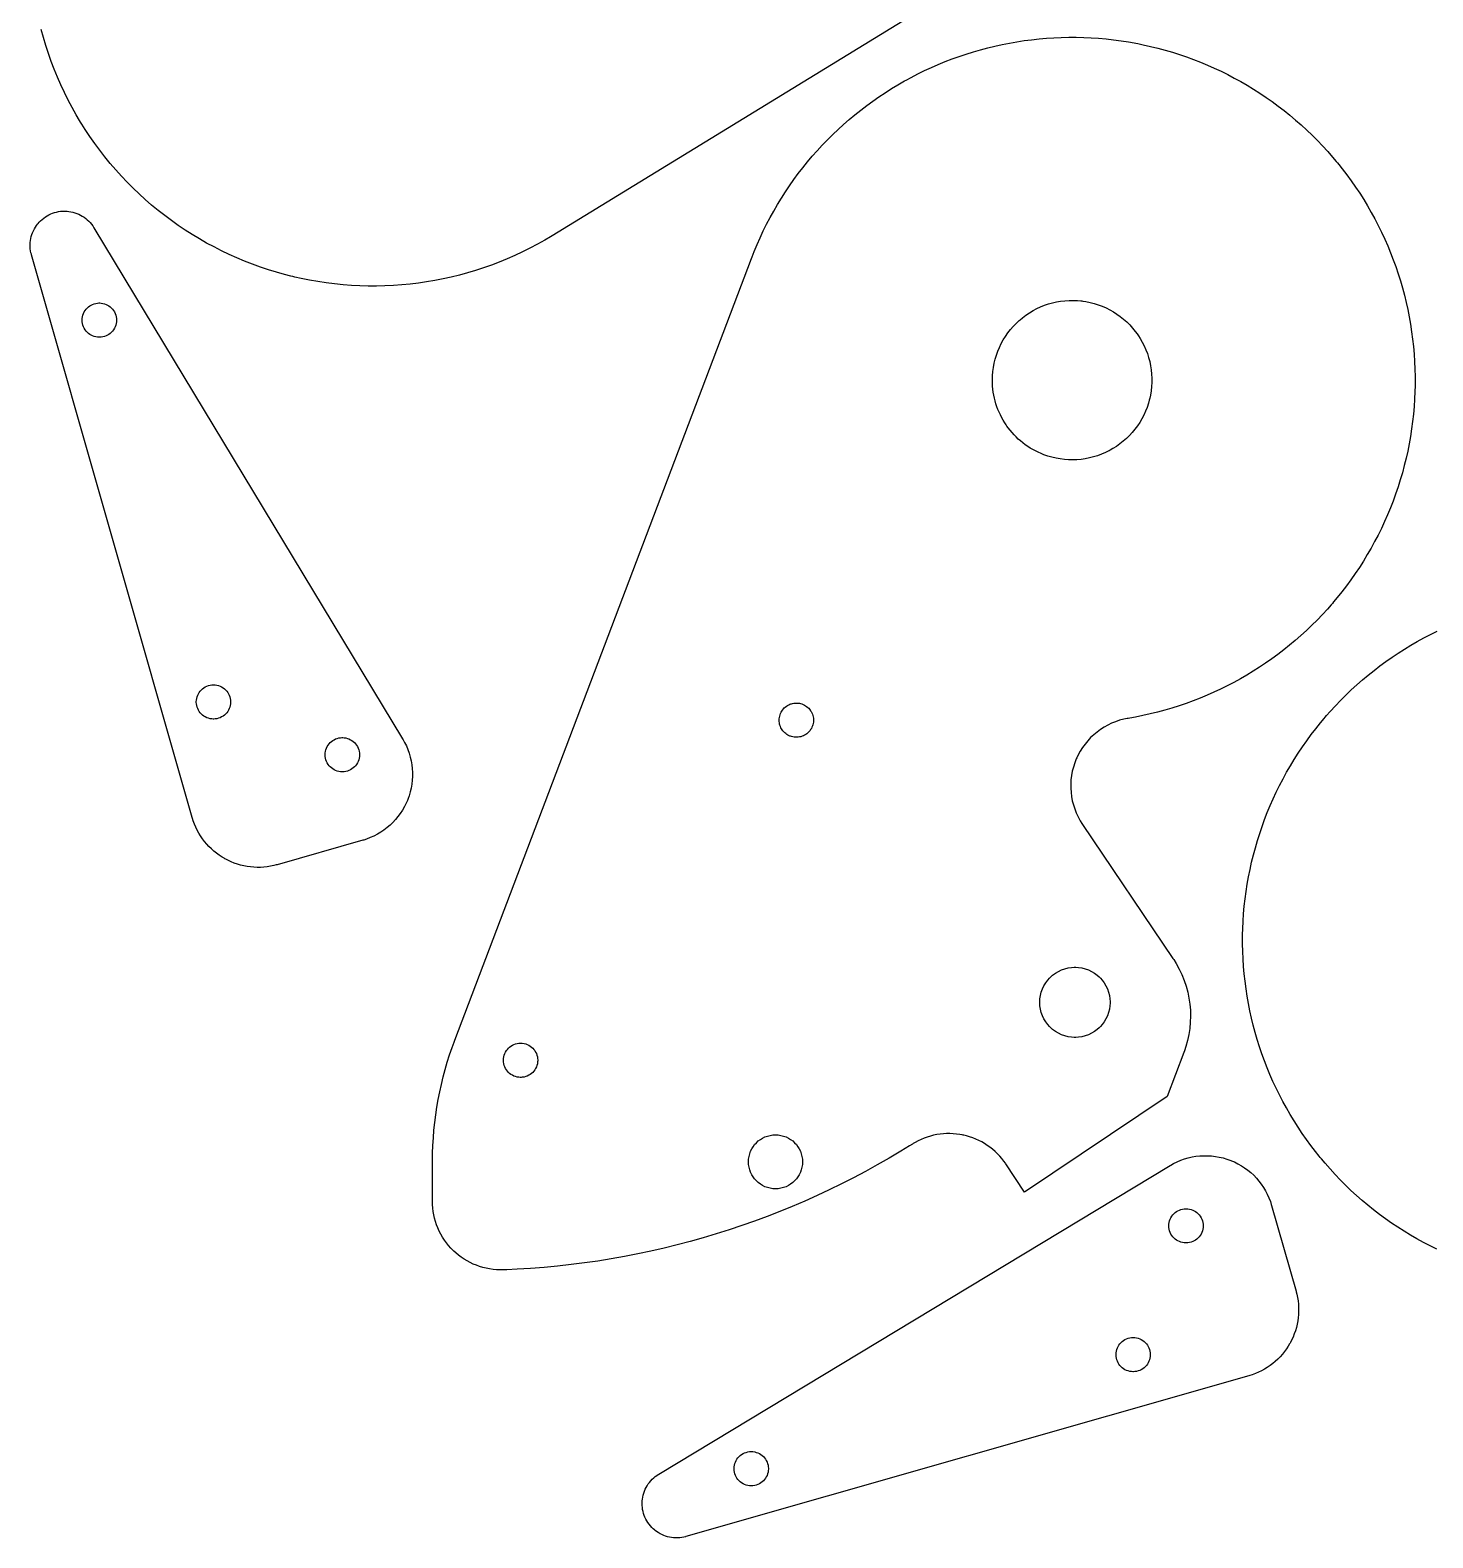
# Model space of a CAD drawing. Extents: x 0 to 862, y 0 to 577.
# Drawn here: x 0 to 259.7, y 2.2 to 281.5 of the extents above; entities that cross this region are included whole.
import ezdxf

# ---------------------------------------------------------------- set-up
doc = ezdxf.new("R2010")
doc.units = 0
doc.layers.get('0').update_dxf_attribs({"linetype": 'CONTINUOUS'})

msp = doc.modelspace()

# ---------------------------------------------------------------- linework, layer by layer
at = {"color": 0}
for points in [[(166.508, 286.172), (96.6513, 243.421), (96.315, 243.215), (95.2961, 242.614), (93.9247, 241.843), (92.5376, 241.108), (91.1357, 240.41), (89.7196, 239.746), (88.2899, 239.119), (86.8472, 238.529), (85.3925, 237.974), (83.9264, 237.456), (82.4494, 236.975), (80.9625, 236.529), (79.4661, 236.121), (77.9611, 235.75), (76.4482, 235.415), (74.9279, 235.118), (73.4011, 234.858), (71.8683, 234.636), (70.3304, 234.45), (68.7879, 234.303), (67.2418, 234.193), (65.6925, 234.121), (64.1408, 234.086), (62.5874, 234.089), (61.0329, 234.131), (59.4782, 234.21), (57.9237, 234.328), (56.3704, 234.485), (54.8189, 234.679), (53.2697, 234.912), (51.7239, 235.185), (50.1818, 235.496), (49.0275, 235.754), (48.6443, 235.846), (48.261, 235.939), (47.1158, 236.235), (45.6011, 236.658), (44.1007, 237.119), (42.615, 237.617), (41.1447, 238.15), (39.6904, 238.717), (38.2526, 239.319), (36.8319, 239.956), (35.4289, 240.626), (34.044, 241.331), (32.6781, 242.067), (31.3314, 242.836), (30.0046, 243.639), (28.6985, 244.472), (27.4132, 245.336), (26.1497, 246.232), (24.9085, 247.158), (23.69, 248.115), (22.4949, 249.101), (21.3236, 250.117), (20.1768, 251.161), (19.0553, 252.233), (17.9592, 253.335), (16.8893, 254.463), (15.8463, 255.619), (14.8306, 256.801), (13.8427, 258.01), (12.8834, 259.246), (11.9531, 260.506), (11.0524, 261.792), (10.1819, 263.101), (9.548, 264.1), (9.3422, 264.436), (9.1364, 264.772), (8.5359, 265.792), (7.7651, 267.162), (7.0302, 268.55), (6.3311, 269.951), (5.668, 271.368), (5.041, 272.797), (4.4502, 274.24), (3.8958, 275.694), (3.3777, 277.161), (2.8962, 278.638), (2.4513, 280.125), (2.0432, 281.621)], [(260.406, 55.7164), (259.171, 56.3282), (257.95, 56.9665), (256.743, 57.6311), (255.55, 58.3217), (254.374, 59.0378), (253.213, 59.7793), (252.068, 60.5461), (250.939, 61.3378), (249.828, 62.1543), (248.733, 62.995), (247.657, 63.8601), (246.6, 64.749), (245.56, 65.6617), (244.54, 66.5976), (243.539, 67.5568), (242.558, 68.5389), (241.597, 69.5437), (240.657, 70.571), (239.739, 71.6203), (239.063, 72.4213), (238.842, 72.6915), (238.621, 72.9618), (237.968, 73.7822), (237.121, 74.8899), (236.3, 76.0139), (235.504, 77.1537), (234.735, 78.3092), (233.992, 79.4797), (233.275, 80.6646), (232.586, 81.8636), (231.924, 83.0764), (231.287, 84.3021), (230.679, 85.5407), (230.099, 86.7914), (229.544, 88.0539), (229.018, 89.3275), (228.521, 90.6121), (228.051, 91.9069), (227.608, 93.2118), (227.196, 94.5261), (226.811, 95.8492), (226.454, 97.1808), (226.128, 98.5206), (225.829, 99.8678), (225.56, 101.222), (225.319, 102.583), (225.11, 103.95), (224.929, 105.323), (224.778, 106.701), (224.657, 108.084), (224.567, 109.471), (224.507, 110.862), (224.476, 112.256), (224.474, 113.304), (224.478, 113.653), (224.482, 114.003), (224.508, 115.05), (224.571, 116.444), (224.664, 117.833), (224.786, 119.218), (224.939, 120.597), (225.121, 121.971), (225.333, 123.34), (225.575, 124.702), (225.846, 126.057), (226.147, 127.404), (226.476, 128.744), (226.835, 130.076), (227.221, 131.399), (227.636, 132.713), (228.081, 134.018), (228.551, 135.312), (229.051, 136.596), (229.579, 137.868), (230.135, 139.129), (230.717, 140.379), (231.326, 141.615), (231.964, 142.84), (232.626, 144.051), (233.318, 145.247), (234.035, 146.431), (234.778, 147.599), (235.547, 148.751), (236.343, 149.889), (237.165, 151.01), (238.013, 152.115), (238.885, 153.203), (239.556, 154.008), (239.783, 154.274), (240.011, 154.538), (240.706, 155.324), (241.647, 156.351), (242.611, 157.357), (243.594, 158.339), (244.597, 159.299), (245.621, 160.233), (246.662, 161.146), (247.722, 162.035), (248.801, 162.899), (249.897, 163.739), (251.01, 164.554), (252.14, 165.344), (253.286, 166.11), (254.449, 166.85), (255.626, 167.565), (256.819, 168.254), (258.028, 168.917), (259.249, 169.553), (260.485, 170.163)]]:
    msp.add_lwpolyline(points, dxfattribs=at)
for points in [[(74.4918, 72.0758), (74.4928, 72.4335), (74.5119, 73.5064), (74.5643, 74.9347), (74.6488, 76.3604), (74.7651, 77.7831), (74.9135, 79.2019), (75.0935, 80.6165), (75.3051, 82.0265), (75.5483, 83.4311), (75.8232, 84.83), (76.1292, 86.2225), (76.4667, 87.6081), (76.8351, 88.9862), (77.2349, 90.3565), (77.6654, 91.7182), (78.1269, 93.071), (78.4924, 94.0799), (78.6192, 94.4142), (133.537, 239.194), (133.66, 239.521), (134.046, 240.496), (134.584, 241.782), (135.148, 243.056), (135.739, 244.313), (136.357, 245.556), (137.001, 246.783), (137.671, 247.996), (138.366, 249.192), (139.087, 250.371), (139.832, 251.533), (140.603, 252.678), (141.397, 253.806), (142.215, 254.915), (143.057, 256.006), (143.922, 257.078), (144.81, 258.131), (145.721, 259.165), (146.653, 260.179), (147.608, 261.172), (148.585, 262.144), (149.582, 263.097), (150.601, 264.028), (151.642, 264.936), (152.701, 265.822), (153.782, 266.688), (154.881, 267.528), (156, 268.346), (157.139, 269.14), (158.296, 269.911), (159.471, 270.657), (160.665, 271.378), (161.571, 271.904), (161.876, 272.075), (162.181, 272.244), (163.103, 272.744), (164.342, 273.385), (165.592, 273.997), (166.853, 274.582), (168.125, 275.138), (169.407, 275.665), (170.699, 276.162), (172, 276.633), (173.31, 277.074), (174.628, 277.486), (175.953, 277.868), (177.286, 278.222), (178.626, 278.547), (179.972, 278.842), (181.324, 279.108), (182.681, 279.344), (184.043, 279.551), (185.408, 279.729), (186.779, 279.878), (188.153, 279.996), (189.529, 280.083), (190.907, 280.143), (192.288, 280.171), (193.669, 280.169), (195.053, 280.138), (196.436, 280.076), (197.819, 279.983), (199.201, 279.861), (200.583, 279.708), (201.964, 279.525), (203.342, 279.311), (204.374, 279.131), (204.717, 279.067), (205.06, 279.001), (206.087, 278.792), (207.449, 278.487), (208.8, 278.153), (210.142, 277.79), (211.474, 277.4), (212.794, 276.981), (214.106, 276.532), (215.404, 276.056), (216.69, 275.553), (217.965, 275.021), (219.228, 274.463), (220.476, 273.878), (221.711, 273.267), (222.932, 272.628), (224.139, 271.964), (225.332, 271.272), (226.508, 270.557), (227.669, 269.815), (228.814, 269.049), (229.943, 268.257), (231.054, 267.44), (232.149, 266.599), (233.225, 265.735), (234.282, 264.846), (235.322, 263.933), (236.342, 262.997), (237.343, 262.037), (238.324, 261.056), (239.285, 260.05), (240.225, 259.024), (241.143, 257.974), (241.819, 257.174), (242.04, 256.903), (242.261, 256.632), (242.914, 255.813), (243.761, 254.704), (244.582, 253.581), (245.378, 252.44), (246.147, 251.285), (246.89, 250.115), (247.607, 248.929), (248.296, 247.731), (248.958, 246.518), (249.594, 245.292), (250.203, 244.054), (250.783, 242.803), (251.338, 241.54), (251.864, 240.267), (252.361, 238.982), (252.831, 237.688), (253.274, 236.382), (253.686, 235.068), (254.071, 233.744), (254.428, 232.414), (254.754, 231.074), (255.053, 229.726), (255.322, 228.372), (255.563, 227.011), (255.772, 225.644), (255.953, 224.271), (256.104, 222.893), (256.225, 221.51), (256.315, 220.124), (256.375, 218.732), (256.406, 217.337), (256.408, 216.29), (256.404, 215.94), (256.4, 215.592), (256.374, 214.544), (256.311, 213.15), (256.218, 211.761), (256.096, 210.376), (255.943, 208.997), (255.761, 207.624), (255.549, 206.254), (255.307, 204.893), (255.036, 203.538), (254.735, 202.19), (254.406, 200.85), (254.047, 199.518), (253.661, 198.194), (253.246, 196.881), (252.801, 195.576), (252.331, 194.282), (251.831, 192.999), (251.303, 191.726), (250.747, 190.465), (250.165, 189.215), (249.556, 187.979), (248.918, 186.754), (248.256, 185.543), (247.564, 184.346), (246.847, 183.164), (246.104, 181.996), (245.335, 180.843), (244.539, 179.706), (243.717, 178.583), (242.869, 177.479), (241.997, 176.392), (241.326, 175.586), (241.099, 175.321), (240.871, 175.056), (240.176, 174.271), (239.235, 173.243), (238.271, 172.237), (237.287, 171.256), (236.285, 170.296), (235.261, 169.361), (234.219, 168.449), (233.16, 167.56), (232.081, 166.696), (230.985, 165.856), (229.872, 165.04), (228.742, 164.25), (227.596, 163.485), (226.433, 162.744), (225.256, 162.029), (224.063, 161.34), (222.854, 160.678), (221.633, 160.042), (220.397, 159.432), (219.149, 158.849), (217.886, 158.292), (216.611, 157.763), (215.325, 157.261), (214.026, 156.788), (212.718, 156.342), (211.397, 155.925), (210.067, 155.536), (208.726, 155.175), (207.376, 154.843), (206.017, 154.542), (204.65, 154.268), (203.618, 154.082), (203.274, 154.025), (203.075, 153.992), (202.482, 153.868), (201.707, 153.663), (200.95, 153.411), (200.215, 153.112), (199.503, 152.771), (198.814, 152.388), (198.153, 151.961), (197.519, 151.496), (196.915, 150.993), (196.343, 150.453), (195.804, 149.876), (195.301, 149.268), (194.836, 148.625), (194.41, 147.951), (194.025, 147.249), (193.761, 146.703), (193.682, 146.518), (193.601, 146.332), (193.386, 145.767), (193.14, 145.003), (192.944, 144.231), (192.797, 143.451), (192.7, 142.667), (192.653, 141.881), (192.653, 141.093), (192.703, 140.308), (192.8, 139.529), (192.946, 138.756), (193.139, 137.992), (193.381, 137.239), (193.669, 136.5), (194.007, 135.778), (194.39, 135.074), (194.707, 134.558), (194.819, 134.39), (211.571, 109.573), (211.733, 109.333), (212.189, 108.595), (212.743, 107.589), (213.232, 106.556), (213.657, 105.501), (214.017, 104.426), (214.313, 103.334), (214.542, 102.229), (214.704, 101.112), (214.801, 99.9882), (214.832, 98.8594), (214.794, 97.7292), (214.69, 96.6001), (214.519, 95.4756), (214.279, 94.3585), (213.971, 93.2519), (213.696, 92.429), (213.593, 92.1588), (210.485, 83.965), (184.117, 66.2978), (180.638, 71.4896), (180.553, 71.6179), (180.282, 71.9946), (179.903, 72.4796), (179.503, 72.9442), (179.081, 73.3875), (178.64, 73.8092), (178.179, 74.2085), (177.701, 74.5849), (177.207, 74.9378), (176.694, 75.2665), (176.168, 75.5706), (175.626, 75.8493), (175.071, 76.1022), (174.503, 76.3285), (173.922, 76.5278), (173.331, 76.6993), (172.881, 76.8104), (172.729, 76.8425), (172.579, 76.8747), (172.122, 76.9564), (171.513, 77.0403), (170.901, 77.0944), (170.29, 77.1189), (169.681, 77.114), (169.072, 77.0799), (168.467, 77.0167), (167.865, 76.9246), (167.269, 76.8039), (166.679, 76.6547), (166.097, 76.4772), (165.522, 76.2715), (164.957, 76.0381), (164.401, 75.7768), (163.858, 75.4879), (163.458, 75.254), (163.328, 75.1718), (162.794, 74.8368), (161.186, 73.8496), (159.025, 72.5643), (156.844, 71.316), (154.646, 70.1049), (152.431, 68.931), (150.196, 67.7946), (147.946, 66.6958), (145.679, 65.6347), (143.397, 64.6117), (141.099, 63.6265), (138.786, 62.6797), (136.458, 61.7711), (134.117, 60.9011), (131.762, 60.0697), (129.394, 59.2772), (127.014, 58.5236), (124.621, 57.809), (122.218, 57.1337), (119.802, 56.4978), (117.377, 55.9015), (114.941, 55.3449), (112.496, 54.8279), (110.042, 54.3511), (107.578, 53.9144), (105.107, 53.5181), (102.628, 53.1621), (100.142, 52.8467), (97.6497, 52.5721), (95.1508, 52.3383), (92.6461, 52.1456), (90.1363, 51.994), (88.2504, 51.9061), (87.6215, 51.8837), (87.4603, 51.8781), (86.976, 51.8772), (86.3336, 51.9033), (85.6961, 51.9615), (85.0642, 52.0515), (84.439, 52.1729), (83.8219, 52.3251), (83.2139, 52.5078), (82.6161, 52.7204), (82.0297, 52.9626), (81.4557, 53.234), (80.8954, 53.5342), (80.3499, 53.8625), (79.8201, 54.2188), (79.3075, 54.6024), (78.8131, 55.0129), (78.4537, 55.3378), (78.3378, 55.45), (78.2218, 55.5622), (77.8854, 55.9107), (77.4589, 56.3915), (77.0588, 56.8914), (76.6854, 57.4092), (76.3394, 57.9438), (76.0211, 58.4939), (75.7311, 59.0586), (75.4699, 59.6368), (75.2379, 60.2274), (75.0354, 60.8292), (74.8631, 61.441), (74.7215, 62.0617), (74.6108, 62.6903), (74.5318, 63.3257), (74.4849, 63.9668), (74.4697, 64.4508), (74.4703, 64.6122), (74.4918, 72.0758)], [(68.9618, 150.221), (69.0572, 150.064), (69.3251, 149.578), (69.6487, 148.918), (69.9325, 148.244), (70.1758, 147.558), (70.379, 146.862), (70.5417, 146.157), (70.6638, 145.443), (70.745, 144.726), (70.7853, 144.004), (70.7846, 143.282), (70.7425, 142.558), (70.6592, 141.837), (70.5343, 141.121), (70.3678, 140.408), (70.1594, 139.704), (69.9767, 139.181), (69.909, 139.008), (69.8415, 138.837), (69.6187, 138.329), (69.2914, 137.672), (68.9286, 137.037), (68.5315, 136.427), (68.1014, 135.842), (67.6399, 135.285), (67.1479, 134.755), (66.6269, 134.254), (66.0786, 133.784), (65.5038, 133.345), (64.9042, 132.939), (64.2808, 132.568), (63.6353, 132.231), (62.9688, 131.931), (62.2825, 131.669), (61.7557, 131.496), (61.5782, 131.445), (45.72, 126.915), (45.5685, 126.872), (45.1101, 126.758), (44.4958, 126.63), (43.8785, 126.534), (43.2587, 126.468), (42.6382, 126.433), (42.0176, 126.429), (41.3982, 126.454), (40.7813, 126.51), (40.1676, 126.596), (39.5586, 126.711), (38.9554, 126.857), (38.3589, 127.032), (37.7703, 127.236), (37.1907, 127.47), (36.6214, 127.733), (36.201, 127.949), (36.0633, 128.026), (35.9257, 128.102), (35.5204, 128.345), (34.9962, 128.69), (34.4915, 129.058), (34.0071, 129.45), (33.5435, 129.864), (33.1013, 130.299), (32.6815, 130.755), (32.2846, 131.231), (31.9114, 131.726), (31.5625, 132.238), (31.2387, 132.767), (30.9407, 133.313), (30.6692, 133.874), (30.4247, 134.449), (30.2082, 135.038), (30.0635, 135.487), (30.0203, 135.639), (0.2442, 239.882), (0.2177, 239.975), (0.1494, 240.257), (0.0779, 240.635), (0.0296, 241.014), (0.0042, 241.393), (0.0016, 241.772), (0.0215, 242.149), (0.0637, 242.524), (0.128, 242.896), (0.2144, 243.263), (0.3223, 243.624), (0.4518, 243.979), (0.6026, 244.326), (0.7746, 244.667), (0.9674, 244.996), (1.1809, 245.315), (1.3541, 245.547), (1.4149, 245.622), (1.4757, 245.697), (1.6671, 245.915), (1.9349, 246.19), (2.2172, 246.447), (2.5132, 246.686), (2.8218, 246.906), (3.1423, 247.107), (3.4735, 247.287), (3.8146, 247.449), (4.1646, 247.589), (4.5226, 247.708), (4.8876, 247.806), (5.2588, 247.882), (5.6352, 247.936), (6.0158, 247.968), (6.3996, 247.976), (6.6895, 247.968), (6.7859, 247.961), (6.8822, 247.956), (7.1705, 247.924), (7.5496, 247.862), (7.9223, 247.779), (8.2876, 247.674), (8.6449, 247.547), (8.9931, 247.4), (9.3314, 247.233), (9.6589, 247.046), (9.9748, 246.84), (10.2781, 246.615), (10.568, 246.374), (10.8436, 246.114), (11.1041, 245.836), (11.3486, 245.543), (11.5761, 245.233), (11.7359, 244.992), (11.7859, 244.908), (68.9618, 150.221)], [(15.9814, 227.782), (15.9814, 227.7), (15.965, 227.457), (15.9169, 227.142), (15.8386, 226.837), (15.7319, 226.546), (15.5982, 226.268), (15.4392, 226.007), (15.2564, 225.763), (15.0515, 225.536), (14.826, 225.332), (14.5817, 225.149), (14.3199, 224.99), (14.0422, 224.857), (13.7506, 224.75), (13.4463, 224.671), (13.1311, 224.624), (12.8876, 224.607), (12.8065, 224.607), (12.7253, 224.607), (12.4818, 224.624), (12.1666, 224.671), (11.8623, 224.75), (11.5706, 224.857), (11.293, 224.99), (11.0313, 225.149), (10.7868, 225.332), (10.5614, 225.536), (10.3564, 225.763), (10.1737, 226.007), (10.0147, 226.268), (9.8809, 226.546), (9.7742, 226.837), (9.6959, 227.142), (9.6479, 227.457), (9.6315, 227.7), (9.6315, 227.782), (9.6315, 227.862), (9.6479, 228.107), (9.6959, 228.422), (9.7742, 228.726), (9.8809, 229.018), (10.0147, 229.296), (10.1737, 229.557), (10.3564, 229.801), (10.5614, 230.026), (10.7868, 230.232), (11.0313, 230.414), (11.293, 230.574), (11.5706, 230.707), (11.8623, 230.814), (12.1666, 230.892), (12.4818, 230.94), (12.7253, 230.957), (12.8065, 230.957), (12.8876, 230.957), (13.1311, 230.94), (13.4463, 230.892), (13.7506, 230.814), (14.0422, 230.707), (14.3199, 230.574), (14.5817, 230.414), (14.826, 230.232), (15.0515, 230.026), (15.2564, 229.801), (15.4392, 229.557), (15.5982, 229.296), (15.7319, 229.018), (15.8386, 228.726), (15.9169, 228.422), (15.965, 228.107), (15.9814, 227.862), (15.9814, 227.782)], [(187.671, 202.864), (187.539, 202.914), (187.15, 203.072), (186.639, 203.3), (186.138, 203.547), (185.647, 203.813), (185.167, 204.094), (184.699, 204.396), (184.243, 204.712), (183.8, 205.047), (183.368, 205.399), (182.951, 205.765), (182.547, 206.147), (182.158, 206.546), (181.783, 206.958), (181.424, 207.386), (181.081, 207.828), (180.833, 208.168), (180.753, 208.283), (180.674, 208.399), (180.443, 208.751), (180.151, 209.229), (179.879, 209.717), (179.626, 210.214), (179.392, 210.719), (179.178, 211.232), (178.983, 211.753), (178.807, 212.279), (178.653, 212.814), (178.517, 213.353), (178.403, 213.897), (178.308, 214.446), (178.235, 214.997), (178.181, 215.554), (178.15, 216.112), (178.139, 216.533), (178.139, 216.674), (178.139, 216.871), (178.16, 217.464), (178.222, 218.247), (178.326, 219.024), (178.471, 219.79), (178.656, 220.547), (178.879, 221.29), (179.14, 222.021), (179.44, 222.736), (179.776, 223.433), (180.15, 224.114), (180.558, 224.775), (181.001, 225.414), (181.481, 226.031), (181.992, 226.624), (182.538, 227.19), (182.967, 227.599), (183.114, 227.729), (183.263, 227.86), (183.719, 228.237), (184.349, 228.71), (184.999, 229.147), (185.668, 229.547), (186.356, 229.911), (187.061, 230.237), (187.781, 230.525), (188.515, 230.775), (189.261, 230.986), (190.017, 231.158), (190.782, 231.29), (191.556, 231.382), (192.335, 231.433), (193.117, 231.443), (193.903, 231.411), (194.493, 231.36), (194.689, 231.336), (194.886, 231.313), (195.471, 231.219), (196.242, 231.063), (197, 230.867), (197.743, 230.631), (198.472, 230.357), (199.183, 230.044), (199.876, 229.697), (200.55, 229.314), (201.203, 228.896), (201.833, 228.443), (202.439, 227.957), (203.021, 227.44), (203.575, 226.89), (204.101, 226.311), (204.599, 225.701), (204.953, 225.226), (205.065, 225.064), (205.176, 224.901), (205.496, 224.401), (205.889, 223.721), (206.244, 223.024), (206.561, 222.31), (206.839, 221.583), (207.078, 220.844), (207.278, 220.094), (207.438, 219.336), (207.557, 218.569), (207.636, 217.799), (207.675, 217.022), (207.672, 216.244), (207.629, 215.465), (207.544, 214.686), (207.418, 213.911), (207.297, 213.331), (207.25, 213.139), (207.203, 212.947), (207.04, 212.376), (206.792, 211.631), (206.504, 210.901), (206.181, 210.192), (205.821, 209.501), (205.426, 208.833), (204.997, 208.186), (204.535, 207.564), (204.042, 206.967), (203.517, 206.396), (202.961, 205.853), (202.378, 205.337), (201.765, 204.854), (201.126, 204.401), (200.462, 203.981), (199.947, 203.688), (199.772, 203.594), (199.597, 203.503), (199.063, 203.247), (198.339, 202.939), (197.604, 202.669), (196.858, 202.442), (196.103, 202.253), (195.34, 202.106), (194.572, 201.997), (193.8, 201.931), (193.025, 201.904), (192.25, 201.918), (191.475, 201.974), (190.703, 202.069), (189.935, 202.206), (189.172, 202.385), (188.417, 202.603), (187.856, 202.793), (187.671, 202.864)], [(37.1153, 157.069), (37.1153, 156.989), (37.0989, 156.746), (37.0508, 156.431), (36.9725, 156.126), (36.8658, 155.835), (36.7321, 155.557), (36.5731, 155.294), (36.3903, 155.05), (36.1854, 154.825), (35.9599, 154.619), (35.7156, 154.438), (35.4537, 154.278), (35.1761, 154.144), (34.8844, 154.038), (34.5801, 153.96), (34.2649, 153.911), (34.0214, 153.894), (33.9403, 153.894), (33.8592, 153.894), (33.6157, 153.911), (33.3004, 153.96), (32.9961, 154.038), (32.7044, 154.144), (32.4268, 154.278), (32.1651, 154.438), (31.9207, 154.619), (31.6951, 154.825), (31.4903, 155.05), (31.3075, 155.294), (31.1485, 155.557), (31.0147, 155.835), (30.9081, 156.126), (30.8297, 156.431), (30.7817, 156.746), (30.7653, 156.989), (30.7653, 157.069), (30.7653, 157.151), (30.7817, 157.394), (30.8297, 157.71), (30.9081, 158.014), (31.0147, 158.306), (31.1485, 158.583), (31.3075, 158.844), (31.4903, 159.089), (31.6951, 159.315), (31.9207, 159.519), (32.1651, 159.703), (32.4268, 159.861), (32.7044, 159.996), (32.9961, 160.103), (33.3004, 160.181), (33.6157, 160.229), (33.8592, 160.244), (33.9403, 160.244), (34.0214, 160.244), (34.2649, 160.229), (34.5801, 160.181), (34.8844, 160.103), (35.1761, 159.996), (35.4537, 159.861), (35.7156, 159.703), (35.9599, 159.519), (36.1854, 159.315), (36.3903, 159.089), (36.5731, 158.844), (36.7321, 158.583), (36.8658, 158.306), (36.9725, 158.014), (37.0508, 157.71), (37.0989, 157.394), (37.1153, 157.151), (37.1153, 157.069)], [(140.726, 150.721), (140.668, 150.742), (140.5, 150.817), (140.283, 150.928), (140.079, 151.056), (139.885, 151.196), (139.704, 151.35), (139.536, 151.518), (139.381, 151.696), (139.239, 151.886), (139.112, 152.085), (139, 152.293), (138.904, 152.51), (138.824, 152.735), (138.76, 152.965), (138.714, 153.201), (138.686, 153.443), (138.677, 153.628), (138.677, 153.689), (138.677, 153.754), (138.687, 153.947), (138.718, 154.201), (138.769, 154.449), (138.839, 154.69), (138.926, 154.925), (139.033, 155.15), (139.156, 155.365), (139.294, 155.571), (139.449, 155.764), (139.618, 155.946), (139.803, 156.114), (139.999, 156.268), (140.208, 156.406), (140.431, 156.528), (140.664, 156.633), (140.846, 156.701), (140.907, 156.721), (140.969, 156.739), (141.157, 156.788), (141.408, 156.833), (141.661, 156.858), (141.913, 156.864), (142.161, 156.849), (142.408, 156.815), (142.65, 156.763), (142.888, 156.69), (143.118, 156.6), (143.342, 156.493), (143.557, 156.367), (143.763, 156.225), (143.957, 156.065), (144.14, 155.89), (144.31, 155.699), (144.428, 155.546), (144.465, 155.493), (144.501, 155.439), (144.603, 155.274), (144.722, 155.047), (144.821, 154.814), (144.9, 154.576), (144.961, 154.333), (145.001, 154.087), (145.024, 153.84), (145.025, 153.593), (145.008, 153.346), (144.972, 153.1), (144.917, 152.857), (144.842, 152.619), (144.747, 152.386), (144.635, 152.16), (144.503, 151.94), (144.39, 151.782), (144.351, 151.731), (144.311, 151.681), (144.183, 151.533), (144.003, 151.353), (143.81, 151.189), (143.606, 151.042), (143.392, 150.913), (143.169, 150.8), (142.94, 150.707), (142.704, 150.631), (142.462, 150.574), (142.218, 150.535), (141.969, 150.515), (141.719, 150.517), (141.469, 150.538), (141.219, 150.578), (140.971, 150.639), (140.786, 150.697), (140.726, 150.721)], [(60.9631, 147.281), (60.9631, 147.2), (60.9467, 146.957), (60.8986, 146.642), (60.8203, 146.337), (60.7136, 146.046), (60.5799, 145.768), (60.4208, 145.506), (60.2381, 145.261), (60.0332, 145.036), (59.8076, 144.832), (59.5632, 144.649), (59.3015, 144.489), (59.0239, 144.356), (58.7322, 144.249), (58.4279, 144.171), (58.1126, 144.122), (57.8692, 144.106), (57.7881, 144.106), (57.7069, 144.106), (57.4635, 144.122), (57.1482, 144.171), (56.8439, 144.249), (56.5522, 144.356), (56.2746, 144.489), (56.0129, 144.649), (55.7685, 144.832), (55.5429, 145.036), (55.3381, 145.261), (55.1553, 145.506), (54.9963, 145.768), (54.8625, 146.046), (54.7558, 146.337), (54.6775, 146.642), (54.6294, 146.957), (54.6131, 147.2), (54.6131, 147.281), (54.6131, 147.362), (54.6294, 147.606), (54.6775, 147.921), (54.7558, 148.225), (54.8625, 148.517), (54.9963, 148.794), (55.1553, 149.057), (55.3381, 149.301), (55.5429, 149.526), (55.7685, 149.731), (56.0129, 149.914), (56.2746, 150.074), (56.5522, 150.207), (56.8439, 150.314), (57.1482, 150.392), (57.4635, 150.44), (57.7069, 150.456), (57.7881, 150.456), (57.8692, 150.456), (58.1126, 150.44), (58.4279, 150.392), (58.7322, 150.314), (59.0239, 150.207), (59.3015, 150.074), (59.5632, 149.914), (59.8076, 149.731), (60.0332, 149.526), (60.2381, 149.301), (60.4208, 149.057), (60.5799, 148.794), (60.7136, 148.517), (60.8203, 148.225), (60.8986, 147.921), (60.9467, 147.606), (60.9631, 147.362), (60.9631, 147.281)], [(186.925, 101.424), (186.925, 101.584), (186.957, 102.066), (187.051, 102.698), (187.206, 103.314), (187.419, 103.911), (187.69, 104.484), (188.017, 105.03), (188.397, 105.543), (188.715, 105.906), (188.829, 106.02), (188.943, 106.133), (189.306, 106.452), (189.819, 106.832), (190.364, 107.158), (190.938, 107.429), (191.535, 107.643), (192.151, 107.798), (192.783, 107.892), (193.265, 107.924), (193.425, 107.924), (193.586, 107.924), (194.068, 107.892), (194.699, 107.798), (195.315, 107.643), (195.913, 107.429), (196.486, 107.158), (197.032, 106.832), (197.544, 106.452), (197.908, 106.133), (198.021, 106.02), (198.135, 105.906), (198.453, 105.543), (198.833, 105.03), (199.16, 104.484), (199.431, 103.911), (199.644, 103.314), (199.799, 102.698), (199.893, 102.066), (199.925, 101.584), (199.925, 101.424), (199.925, 101.263), (199.893, 100.781), (199.799, 100.15), (199.644, 99.5332), (199.431, 98.9363), (199.16, 98.3629), (198.833, 97.8175), (198.453, 97.3042), (198.135, 96.941), (198.021, 96.8274), (197.908, 96.7139), (197.544, 96.3957), (197.032, 96.0157), (196.486, 95.6893), (195.913, 95.4185), (195.315, 95.2046), (194.699, 95.0497), (194.068, 94.9554), (193.586, 94.9236), (193.425, 94.9236), (193.265, 94.9236), (192.783, 94.9554), (192.151, 95.0497), (191.535, 95.2046), (190.938, 95.4185), (190.364, 95.6893), (189.819, 96.0157), (189.306, 96.3957), (188.943, 96.7139), (188.829, 96.8274), (188.715, 96.941), (188.397, 97.3042), (188.017, 97.8175), (187.69, 98.3629), (187.419, 98.9363), (187.206, 99.5332), (187.051, 100.15), (186.957, 100.781), (186.925, 101.263), (186.925, 101.424)], [(87.6199, 90.7042), (87.6199, 90.7853), (87.6363, 91.0287), (87.6843, 91.344), (87.7626, 91.6483), (87.8693, 91.94), (88.0031, 92.2175), (88.1621, 92.4793), (88.3449, 92.7237), (88.5499, 92.9492), (88.7753, 93.1542), (89.0197, 93.3369), (89.2815, 93.496), (89.559, 93.6297), (89.8507, 93.7364), (90.155, 93.8147), (90.4703, 93.8628), (90.7138, 93.8792), (90.7949, 93.8792), (90.876, 93.8792), (91.1194, 93.8628), (91.4347, 93.8147), (91.739, 93.7364), (92.0307, 93.6297), (92.3083, 93.496), (92.57, 93.3369), (92.8144, 93.1542), (93.04, 92.9492), (93.2449, 92.7237), (93.4276, 92.4793), (93.5867, 92.2175), (93.7204, 91.94), (93.8271, 91.6483), (93.9054, 91.344), (93.9535, 91.0287), (93.9699, 90.7853), (93.9699, 90.7042), (93.9699, 90.6231), (93.9535, 90.3794), (93.9054, 90.0643), (93.8271, 89.76), (93.7204, 89.4682), (93.5867, 89.1907), (93.4276, 88.9289), (93.2449, 88.6846), (93.04, 88.459), (92.8144, 88.2542), (92.57, 88.0714), (92.3083, 87.9124), (92.0307, 87.7786), (91.739, 87.6719), (91.4347, 87.5936), (91.1194, 87.5456), (90.876, 87.529), (90.7949, 87.529), (90.7138, 87.529), (90.4703, 87.5456), (90.155, 87.5936), (89.8507, 87.6719), (89.559, 87.7786), (89.2815, 87.9124), (89.0197, 88.0714), (88.7753, 88.2542), (88.5499, 88.459), (88.3449, 88.6846), (88.1621, 88.9289), (88.0031, 89.1907), (87.8693, 89.4682), (87.7626, 89.76), (87.6843, 90.0643), (87.6363, 90.3794), (87.6199, 90.6231), (87.6199, 90.7042)], [(132.988, 71.8933), (132.988, 72.0214), (133.014, 72.405), (133.089, 72.9018), (133.213, 73.3814), (133.381, 73.8411), (133.592, 74.2785), (133.842, 74.6911), (134.13, 75.0764), (134.453, 75.4317), (134.809, 75.7546), (135.194, 76.0426), (135.606, 76.2933), (136.044, 76.504), (136.503, 76.6724), (136.983, 76.7957), (137.48, 76.8714), (137.864, 76.8972), (137.992, 76.8972), (138.119, 76.8972), (138.503, 76.8714), (139, 76.7957), (139.479, 76.6724), (139.939, 76.504), (140.376, 76.2933), (140.789, 76.0426), (141.175, 75.7546), (141.529, 75.4317), (141.853, 75.0764), (142.14, 74.6911), (142.392, 74.2785), (142.603, 73.8411), (142.771, 73.3814), (142.893, 72.9018), (142.969, 72.405), (142.996, 72.0214), (142.996, 71.8933), (142.996, 71.7656), (142.969, 71.3818), (142.893, 70.885), (142.771, 70.4054), (142.603, 69.9457), (142.392, 69.5083), (142.14, 69.0957), (141.853, 68.7106), (141.529, 68.3551), (141.175, 68.0322), (140.789, 67.7442), (140.376, 67.4936), (139.939, 67.2828), (139.479, 67.1146), (139, 66.9913), (138.503, 66.9154), (138.119, 66.8896), (137.992, 66.8896), (137.864, 66.8896), (137.48, 66.9154), (136.983, 66.9913), (136.503, 67.1146), (136.044, 67.2828), (135.606, 67.4936), (135.194, 67.7442), (134.809, 68.0322), (134.453, 68.3551), (134.13, 68.7106), (133.842, 69.0957), (133.592, 69.5083), (133.381, 69.9457), (133.213, 70.4054), (133.089, 70.885), (133.014, 71.3818), (132.988, 71.7656), (132.988, 71.8933)], [(211.058, 71.2044), (211.215, 71.3), (211.701, 71.5679), (212.361, 71.8917), (213.035, 72.1753), (213.721, 72.4186), (214.417, 72.6218), (215.122, 72.7844), (215.836, 72.9065), (216.553, 72.9878), (217.275, 73.0281), (217.997, 73.0274), (218.721, 72.9854), (219.442, 72.9021), (220.158, 72.7771), (220.871, 72.6106), (221.575, 72.4022), (222.099, 72.2194), (222.271, 72.1518), (222.442, 72.0843), (222.95, 71.8615), (223.607, 71.5342), (224.242, 71.1714), (224.853, 70.7743), (225.438, 70.3443), (225.994, 69.8826), (226.525, 69.3907), (227.025, 68.8699), (227.496, 68.3214), (227.935, 67.7465), (228.34, 67.1469), (228.711, 66.5236), (229.049, 65.8781), (229.349, 65.2115), (229.611, 64.5253), (229.783, 63.9985), (229.835, 63.821), (234.364, 47.9626), (234.407, 47.8112), (234.522, 47.3529), (234.649, 46.7386), (234.744, 46.1213), (234.811, 45.5015), (234.846, 44.881), (234.85, 44.2604), (234.825, 43.641), (234.769, 43.024), (234.683, 42.4104), (234.568, 41.8014), (234.422, 41.1982), (234.247, 40.6017), (234.043, 40.0131), (233.808, 39.4335), (233.546, 38.8642), (233.331, 38.4437), (233.254, 38.3061), (233.178, 38.1685), (232.935, 37.7632), (232.59, 37.239), (232.221, 36.7344), (231.829, 36.2499), (231.415, 35.7863), (230.979, 35.344), (230.524, 34.9243), (230.049, 34.5274), (229.554, 34.1542), (229.042, 33.8053), (228.511, 33.4815), (227.967, 33.1835), (227.406, 32.9119), (226.831, 32.6675), (226.242, 32.451), (225.792, 32.3063), (225.64, 32.2629), (121.397, 2.4869), (121.304, 2.4604), (121.022, 2.3921), (120.645, 2.3206), (120.266, 2.2723), (119.887, 2.247), (119.508, 2.2444), (119.13, 2.2643), (118.755, 2.3065), (118.384, 2.3708), (118.017, 2.4571), (117.655, 2.5651), (117.3, 2.6946), (116.952, 2.8454), (116.613, 3.0174), (116.283, 3.2102), (115.964, 3.4237), (115.732, 3.5969), (115.657, 3.6577), (115.582, 3.7185), (115.364, 3.9099), (115.089, 4.1777), (114.832, 4.46), (114.593, 4.756), (114.373, 5.0646), (114.172, 5.385), (113.992, 5.7162), (113.831, 6.0573), (113.691, 6.4073), (113.571, 6.7653), (113.473, 7.1304), (113.397, 7.5016), (113.343, 7.878), (113.312, 8.2586), (113.303, 8.6424), (113.311, 8.9323), (113.318, 9.0287), (113.324, 9.125), (113.356, 9.4133), (113.417, 9.7924), (113.5, 10.165), (113.606, 10.5304), (113.732, 10.8877), (113.879, 11.2359), (114.046, 11.5742), (114.233, 11.9017), (114.439, 12.2176), (114.663, 12.5209), (114.906, 12.8108), (115.166, 13.0864), (115.443, 13.3469), (115.736, 13.5914), (116.046, 13.8188), (116.288, 13.9786), (116.37, 14.0286), (211.058, 71.2044)], [(213.999, 63.2058), (214.079, 63.2058), (214.322, 63.1894), (214.638, 63.1414), (214.942, 63.0631), (215.233, 62.9564), (215.511, 62.8226), (215.774, 62.6636), (216.018, 62.4808), (216.243, 62.276), (216.449, 62.0504), (216.631, 61.8061), (216.79, 61.5443), (216.924, 61.2667), (217.031, 60.975), (217.108, 60.6707), (217.157, 60.3554), (217.174, 60.1119), (217.174, 60.0308), (217.174, 59.9497), (217.157, 59.7063), (217.108, 59.391), (217.031, 59.0867), (216.924, 58.795), (216.79, 58.5174), (216.631, 58.2557), (216.449, 58.0113), (216.243, 57.7857), (216.018, 57.5808), (215.774, 57.3981), (215.511, 57.239), (215.233, 57.1053), (214.942, 56.9986), (214.638, 56.9203), (214.322, 56.8722), (214.079, 56.8558), (213.999, 56.8558), (213.917, 56.8558), (213.674, 56.8722), (213.358, 56.9203), (213.054, 56.9986), (212.763, 57.1053), (212.485, 57.239), (212.222, 57.3981), (211.978, 57.5808), (211.753, 57.7857), (211.549, 58.0113), (211.365, 58.2557), (211.206, 58.5174), (211.072, 58.795), (210.965, 59.0867), (210.888, 59.391), (210.839, 59.7063), (210.824, 59.9497), (210.824, 60.0308), (210.824, 60.1119), (210.839, 60.3554), (210.888, 60.6707), (210.965, 60.975), (211.072, 61.2667), (211.206, 61.5443), (211.365, 61.8061), (211.549, 62.0504), (211.753, 62.276), (211.978, 62.4808), (212.222, 62.6636), (212.485, 62.8226), (212.763, 62.9564), (213.054, 63.0631), (213.358, 63.1414), (213.674, 63.1894), (213.917, 63.2058), (213.999, 63.2058)], [(204.21, 39.3581), (204.29, 39.3581), (204.533, 39.3417), (204.849, 39.2936), (205.154, 39.2153), (205.446, 39.1086), (205.722, 38.9749), (205.985, 38.8158), (206.229, 38.6331), (206.454, 38.4282), (206.66, 38.2026), (206.842, 37.9583), (207.001, 37.6965), (207.135, 37.4189), (207.242, 37.1272), (207.319, 36.8229), (207.368, 36.5076), (207.385, 36.2642), (207.385, 36.1831), (207.385, 36.1019), (207.368, 35.8585), (207.319, 35.5432), (207.242, 35.2389), (207.135, 34.9472), (207.001, 34.6697), (206.842, 34.4079), (206.66, 34.1635), (206.454, 33.9381), (206.229, 33.7331), (205.985, 33.5503), (205.722, 33.3912), (205.446, 33.2576), (205.154, 33.1508), (204.849, 33.0725), (204.533, 33.0244), (204.29, 33.0081), (204.21, 33.0081), (204.128, 33.0081), (203.885, 33.0244), (203.569, 33.0725), (203.265, 33.1508), (202.974, 33.2576), (202.696, 33.3912), (202.435, 33.5503), (202.19, 33.7331), (201.964, 33.9381), (201.76, 34.1635), (201.576, 34.4079), (201.418, 34.6697), (201.283, 34.9472), (201.178, 35.2389), (201.099, 35.5432), (201.051, 35.8585), (201.035, 36.1019), (201.035, 36.1831), (201.035, 36.2642), (201.051, 36.5076), (201.099, 36.8229), (201.178, 37.1272), (201.283, 37.4189), (201.418, 37.6965), (201.576, 37.9583), (201.76, 38.2026), (201.964, 38.4282), (202.19, 38.6331), (202.435, 38.8158), (202.696, 38.9749), (202.974, 39.1086), (203.265, 39.2153), (203.569, 39.2936), (203.885, 39.3417), (204.128, 39.3581), (204.21, 39.3581)], [(133.498, 18.2242), (133.579, 18.2242), (133.822, 18.2078), (134.137, 18.1597), (134.442, 18.0814), (134.733, 17.9747), (135.011, 17.841), (135.273, 17.6819), (135.517, 17.4992), (135.743, 17.2943), (135.947, 17.0687), (136.13, 16.8244), (136.289, 16.5626), (136.423, 16.285), (136.53, 15.9933), (136.608, 15.689), (136.656, 15.3739), (136.672, 15.1304), (136.672, 15.0492), (136.672, 14.9681), (136.656, 14.7246), (136.608, 14.4093), (136.53, 14.1051), (136.423, 13.8134), (136.289, 13.5358), (136.13, 13.274), (135.947, 13.0296), (135.743, 12.8041), (135.517, 12.5992), (135.273, 12.4164), (135.011, 12.2574), (134.733, 12.1237), (134.442, 12.017), (134.137, 11.9387), (133.822, 11.8906), (133.579, 11.8742), (133.498, 11.8742), (133.416, 11.8742), (133.173, 11.8906), (132.858, 11.9387), (132.553, 12.017), (132.262, 12.1237), (131.984, 12.2574), (131.722, 12.4164), (131.478, 12.5992), (131.252, 12.8041), (131.047, 13.0296), (130.865, 13.274), (130.706, 13.5358), (130.572, 13.8134), (130.465, 14.1051), (130.387, 14.4093), (130.339, 14.7246), (130.322, 14.9681), (130.322, 15.0492), (130.322, 15.1304), (130.339, 15.3739), (130.387, 15.689), (130.465, 15.9933), (130.572, 16.285), (130.706, 16.5626), (130.865, 16.8244), (131.047, 17.0687), (131.252, 17.2943), (131.478, 17.4992), (131.722, 17.6819), (131.984, 17.841), (132.262, 17.9747), (132.553, 18.0814), (132.858, 18.1597), (133.173, 18.2078), (133.416, 18.2242), (133.498, 18.2242)]]:
    msp.add_lwpolyline(points, close=True, dxfattribs=at)

doc.saveas('drawing.dxf')
